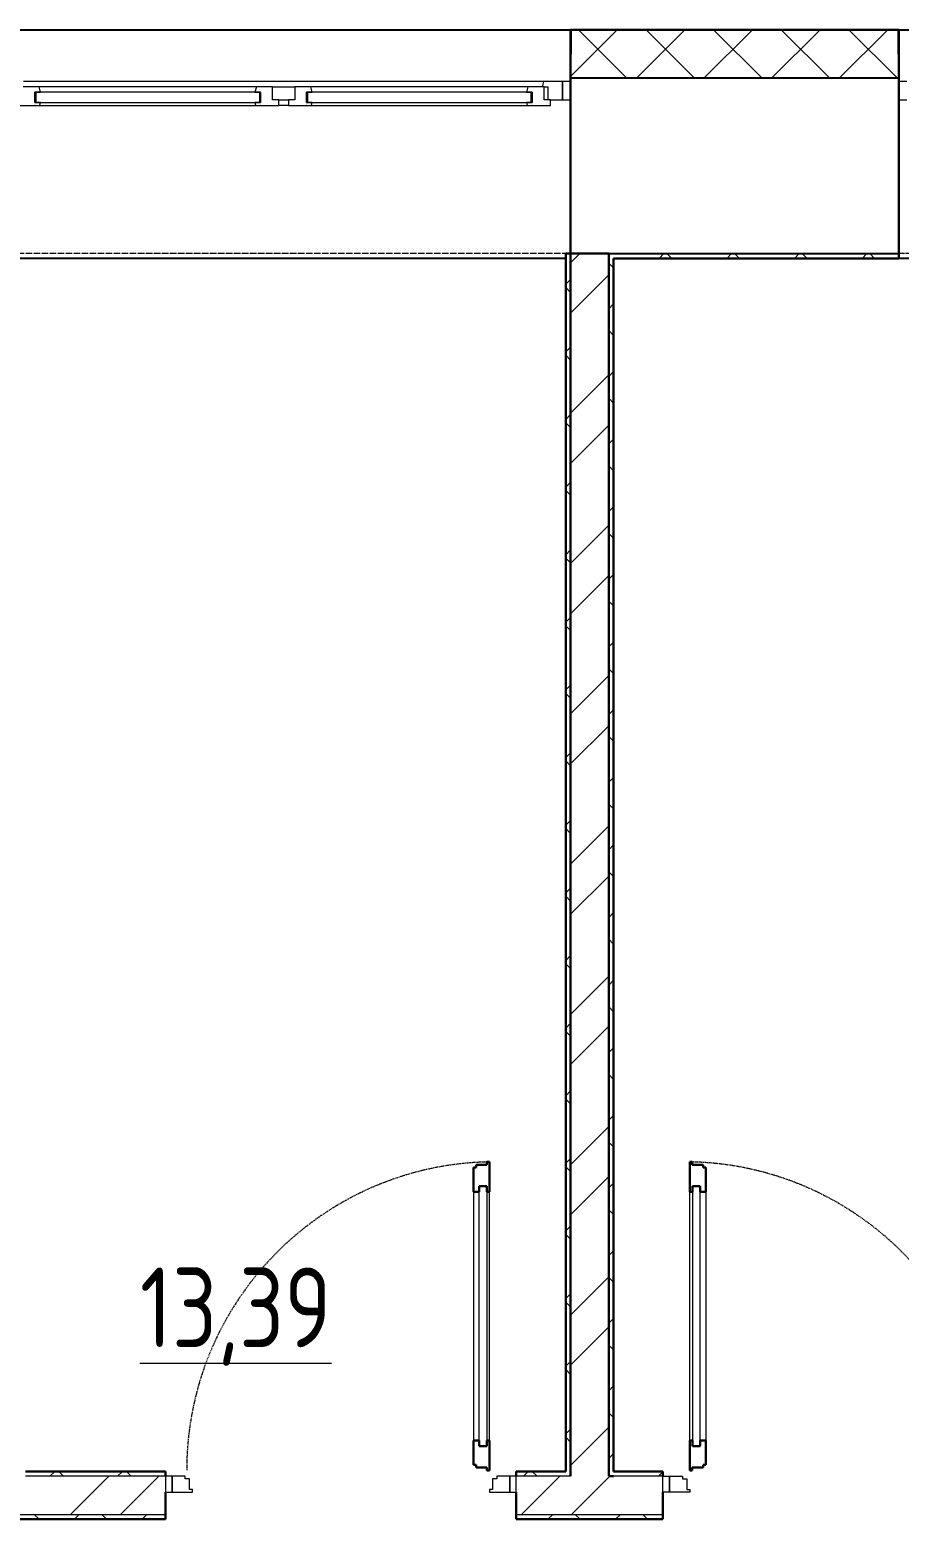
# Model space of a CAD drawing. Header units: millimetres. Extents: x -695119 to 412940, y -249585 to 622758.
# Drawn here: x 133817 to 136544, y -23840 to -19168 of the extents above; entities that cross this region are included whole.
import ezdxf

# ---------------------------------------------------------------- set-up
doc = ezdxf.new("R2010")
doc.units = ezdxf.units.MM
doc.linetypes.add('ADSK_Линия сетки', pattern=[25, 20, -2.5, 0, -2.5])
doc.linetypes.add('ADSK_Штриховая_ш2 п1_5', pattern=[4.5, 3, -1.5])
for name, color, linetype, lineweight in [('Каркас_Импост', 8, 'Continuous', 9), ('Марки помещений', 8, 'Continuous', 20), ('Монтажный зазор', 8, 'Continuous', 9), ('Окна', 252, 'Continuous', 9), ('Оси', 252, 'Continuous', 9), ('Остекление', 8, 'Continuous', 9), ('Открывание', 8, 'ADSK_Штриховая_ш2 п1_5', 9), ('Панель', 252, 'Continuous', 30), ('Стены разрез', 7, 'Continuous', 30), ('Стены штриховка', 7, 'Continuous', 9)]:
    doc.layers.add(name, color=color, linetype=linetype, lineweight=lineweight)
doc.layers.add('Стены', color=194, linetype='Continuous')
doc.styles.add('GOST 2.304 type A_1', font='', dxfattribs={"height": 350})
doc.styles.get('GOST 2.304 type A_1').set_extended_font_data('GOST 2.304 type A')

# ---------------------------------------------------------------- blocks, each defined once
blk = doc.blocks.new('1 этаж')
at = {"layer": 'Каркас_Импост', "color": 251, "lineweight": 18, "true_color": 0x636466}
for p, q in [((-40972.4, -100524.4), (-41022.8, -100524.4)), ((-40985.8, -100573.4), (-40985.8, -100541.4)), ((-40985.8, -100541.4), (-40967.8, -100541.4)), ((-40967.8, -100541.4), (-40972.4, -100524.4)), ((-40291.2, -100524.4), (-40295.8, -100541.4)), ((-40295.8, -100541.4), (-40277.8, -100541.4)), ((-40240.8, -100524.4), (-40291.2, -100524.4)), ((-40277.8, -100541.4), (-40277.8, -100573.4)), ((-40240.8, -100565.4), (-40240.8, -100524.4)), ((-40170.8, -100524.4), (-40170.8, -100565.4)), ((-40120.4, -100524.4), (-40170.8, -100524.4)), ((-40133.8, -100573.4), (-40133.8, -100541.4)), ((-40133.8, -100541.4), (-40115.8, -100541.4)), ((-40115.8, -100541.4), (-40120.4, -100524.4)), ((-39439.2, -100524.4), (-39443.8, -100541.4)), ((-39443.8, -100541.4), (-39425.8, -100541.4)), ((-39388.8, -100524.4), (-39439.2, -100524.4)), ((-39425.8, -100541.4), (-39425.8, -100573.4)), ((-39390.2, -100507.4), (-39394.8, -100524.4)), ((-39330.8, -100507.4), (-39390.2, -100507.4)), ((-39388.8, -100565.4), (-39388.8, -100524.4)), ((-39388.8, -100524.4), (-39376.8, -100524.4)), ((-39376.8, -100524.4), (-39376.8, -100565.4)), ((-39330.8, -100565.4), (-39330.8, -100507.4)), ((-41042.8, -100582.4), (-40986.8, -100582.4)), ((-40986.8, -100582.4), (-40985.8, -100581.4)), ((-40967.8, -100573.4), (-40985.8, -100573.4)), ((-40985.8, -100581.4), (-40984.8, -100582.4)), ((-40984.8, -100582.4), (-40970.2, -100582.4)), ((-40970.2, -100582.4), (-40967.8, -100573.4)), ((-40277.8, -100573.4), (-40295.8, -100573.4)), ((-40295.8, -100573.4), (-40293.4, -100582.4)), ((-40293.4, -100582.4), (-40278.8, -100582.4)), ((-40278.8, -100582.4), (-40277.8, -100581.4)), ((-40277.8, -100581.4), (-40276.8, -100582.4)), ((-40276.8, -100582.4), (-40220.8, -100582.4)), ((-40220.8, -100565.4), (-40240.8, -100565.4)), ((-40220.8, -100582.4), (-40220.8, -100565.4)), ((-40170.8, -100565.4), (-40190.8, -100565.4)), ((-40190.8, -100565.4), (-40190.8, -100582.4)), ((-40190.8, -100582.4), (-40134.8, -100582.4)), ((-40134.8, -100582.4), (-40133.8, -100581.4)), ((-40115.8, -100573.4), (-40133.8, -100573.4)), ((-40133.8, -100581.4), (-40132.8, -100582.4)), ((-40132.8, -100582.4), (-40118.2, -100582.4)), ((-40118.2, -100582.4), (-40115.8, -100573.4)), ((-39425.8, -100573.4), (-39443.8, -100573.4)), ((-39443.8, -100573.4), (-39441.4, -100582.4)), ((-39441.4, -100582.4), (-39426.8, -100582.4)), ((-39426.8, -100582.4), (-39425.8, -100581.4)), ((-39425.8, -100581.4), (-39424.8, -100582.4)), ((-39424.8, -100582.4), (-39368.8, -100582.4)), ((-39368.8, -100565.4), (-39388.8, -100565.4)), ((-39368.8, -100582.4), (-39368.8, -100565.4)), ((-39368.8, -100565.4), (-39330.8, -100565.4))]:
    blk.add_line(p, q, dxfattribs=at)
at = {"layer": 'Каркас_Импост', "color": 251, "true_color": 0x636466}
for p, q in [((-39390.2, -100507.4), (-41021.4, -100507.4)), ((-40291.2, -100524.4), (-40972.4, -100524.4)), ((-40240.8, -100524.4), (-40170.8, -100524.4)), ((-39439.2, -100524.4), (-40120.4, -100524.4)), ((-40986.8, -100582.4), (-40984.8, -100582.4)), ((-40970.2, -100582.4), (-40293.4, -100582.4)), ((-40278.8, -100582.4), (-40276.8, -100582.4)), ((-40220.8, -100565.4), (-40190.8, -100565.4)), ((-40190.8, -100582.4), (-40220.8, -100582.4)), ((-40134.8, -100582.4), (-40132.8, -100582.4)), ((-40118.2, -100582.4), (-39441.4, -100582.4)), ((-39426.8, -100582.4), (-39424.8, -100582.4)), ((-40514.8, -104882.4), (-40555.8, -104882.4)), ((-40555.8, -104882.4), (-40555.8, -104932.4)), ((-40514.8, -104890.4), (-40514.8, -104882.4)), ((-39536.8, -104882.4), (-39536.8, -104890.4)), ((-39495.8, -104882.4), (-39536.8, -104882.4)), ((-39495.8, -104932.4), (-39495.8, -104882.4)), ((-38995.8, -104882.4), (-38954.8, -104882.4)), ((-38995.8, -104932.4), (-38995.8, -104882.4)), ((-38954.8, -104882.4), (-38954.8, -104890.4)), ((-40555.8, -104932.4), (-40491.8, -104932.4)), ((-40500.8, -104890.4), (-40514.8, -104890.4)), ((-40500.8, -104924.4), (-40500.8, -104890.4)), ((-40491.8, -104924.4), (-40500.8, -104924.4)), ((-40491.8, -104932.4), (-40491.8, -104924.4)), ((-39550.8, -104924.4), (-39559.8, -104924.4)), ((-39559.8, -104924.4), (-39559.8, -104932.4)), ((-39559.8, -104932.4), (-39495.8, -104932.4)), ((-39536.8, -104890.4), (-39550.8, -104890.4)), ((-39550.8, -104890.4), (-39550.8, -104924.4)), ((-38931.8, -104932.4), (-38995.8, -104932.4)), ((-38954.8, -104890.4), (-38940.8, -104890.4)), ((-38940.8, -104890.4), (-38940.8, -104924.4)), ((-38940.8, -104924.4), (-38931.8, -104924.4)), ((-38931.8, -104924.4), (-38931.8, -104932.4))]:
    blk.add_line(p, q, dxfattribs=at)
at = {"layer": 'Монтажный зазор', "color": 251, "true_color": 0x636466}
for p, q in [((-40575.8, -104882.4), (-40575.8, -104932.4)), ((-40555.8, -104882.4), (-40575.8, -104882.4)), ((-40555.8, -104932.4), (-40555.8, -104882.4)), ((-39475.8, -104882.4), (-39495.8, -104882.4)), ((-39495.8, -104882.4), (-39495.8, -104932.4)), ((-39475.8, -104932.4), (-39475.8, -104882.4)), ((-39015.8, -104882.4), (-38995.8, -104882.4)), ((-39015.8, -104932.4), (-39015.8, -104882.4)), ((-38995.8, -104882.4), (-38995.8, -104932.4)), ((-40575.8, -104932.4), (-40555.8, -104932.4)), ((-39495.8, -104932.4), (-39475.8, -104932.4)), ((-38995.8, -104932.4), (-39015.8, -104932.4))]:
    blk.add_line(p, q, dxfattribs=at)
at = {"layer": 'Окна', "color": 251, "true_color": 0x636466}
for p, q in [((-39305.8, -100507.4), (-39330.8, -100507.4)), ((-39330.8, -100507.4), (-39330.8, -100565.4)), ((-38250.8, -100507.4), (-38275.8, -100507.4)), ((-39330.8, -100565.4), (-39305.8, -100565.4)), ((-38275.8, -100565.4), (-38250.8, -100565.4))]:
    blk.add_line(p, q, dxfattribs=at)
at = {"layer": 'Оси', "color": 251, "linetype": 'ADSK_Линия сетки', "true_color": 0x636466}
blk.add_line((4311.5, -101047.4), (-72628.1, -101047.4), dxfattribs=at)
at = {"layer": 'Остекление', "color": 251, "true_color": 0x636466}
for p, q in [((-40982.8, -100541.4), (-40985.8, -100541.4)), ((-40985.8, -100541.4), (-40985.8, -100573.4)), ((-40280.8, -100541.4), (-40982.8, -100541.4)), ((-40982.8, -100541.4), (-40982.8, -100573.4)), ((-40982.8, -100573.4), (-40982.8, -100541.4)), ((-40280.8, -100573.4), (-40280.8, -100541.4)), ((-40280.8, -100541.4), (-40280.8, -100573.4)), ((-40277.8, -100541.4), (-40280.8, -100541.4)), ((-40277.8, -100573.4), (-40277.8, -100541.4)), ((-40130.8, -100541.4), (-40133.8, -100541.4)), ((-40133.8, -100541.4), (-40133.8, -100573.4)), ((-39428.8, -100541.4), (-40130.8, -100541.4)), ((-40130.8, -100541.4), (-40130.8, -100573.4)), ((-40130.8, -100573.4), (-40130.8, -100541.4)), ((-39428.8, -100573.4), (-39428.8, -100541.4)), ((-39428.8, -100541.4), (-39428.8, -100573.4)), ((-39425.8, -100541.4), (-39428.8, -100541.4)), ((-39425.8, -100573.4), (-39425.8, -100541.4)), ((-40985.8, -100573.4), (-40982.8, -100573.4)), ((-40982.8, -100573.4), (-40280.8, -100573.4)), ((-40280.8, -100573.4), (-40277.8, -100573.4)), ((-40133.8, -100573.4), (-40130.8, -100573.4)), ((-40130.8, -100573.4), (-39428.8, -100573.4)), ((-39428.8, -100573.4), (-39425.8, -100573.4)), ((-39592.8, -104788.4), (-39592.8, -103972.4)), ((-39592.8, -103972.4), (-39568.8, -103972.4)), ((-39568.8, -103972.4), (-39568.8, -104788.4)), ((-38922.8, -103972.4), (-38922.8, -104788.4)), ((-38898.8, -103972.4), (-38922.8, -103972.4)), ((-38898.8, -104788.4), (-38898.8, -103972.4)), ((-39568.8, -104788.4), (-39592.8, -104788.4)), ((-38922.8, -104788.4), (-38898.8, -104788.4))]:
    blk.add_line(p, q, dxfattribs=at)
at = {"layer": 'Открывание', "color": 251, "true_color": 0x636466}
for centre, start, end in [((-39541.8, -104864.4), 91.0655, 180), ((-38949.8, -104864.4), 0, 88.9345)]:
    blk.add_arc(centre, 968, start, end, dxfattribs=at)
at = {"layer": 'Панель', "color": 251, "true_color": 0x636466}
for p, q in [((-39559.8, -103896.4), (-39567.8, -103896.4)), ((-39567.8, -103896.4), (-39567.8, -103905.4)), ((-39559.8, -103990.4), (-39559.8, -103896.4)), ((-38931.8, -103896.4), (-38923.8, -103896.4)), ((-38931.8, -103990.4), (-38931.8, -103896.4)), ((-38923.8, -103896.4), (-38923.8, -103905.4)), ((-39601.8, -103914.4), (-39609.8, -103914.4)), ((-39609.8, -103914.4), (-39609.8, -103990.4)), ((-39567.8, -103905.4), (-39601.8, -103905.4)), ((-39601.8, -103905.4), (-39601.8, -103914.4)), ((-38923.8, -103905.4), (-38889.8, -103905.4)), ((-38889.8, -103905.4), (-38889.8, -103914.4)), ((-38889.8, -103914.4), (-38881.8, -103914.4)), ((-38881.8, -103914.4), (-38881.8, -103990.4)), ((-39609.8, -103990.4), (-39592.8, -103990.4)), ((-39592.8, -103990.4), (-39592.8, -103972.4)), ((-39592.8, -103972.4), (-39568.8, -103972.4)), ((-39568.8, -103972.4), (-39568.8, -103990.4)), ((-39568.8, -103990.4), (-39559.8, -103990.4)), ((-38922.8, -103990.4), (-38931.8, -103990.4)), ((-38922.8, -103972.4), (-38922.8, -103990.4)), ((-38898.8, -103972.4), (-38922.8, -103972.4)), ((-38898.8, -103990.4), (-38898.8, -103972.4)), ((-38881.8, -103990.4), (-38898.8, -103990.4)), ((-39609.8, -104770.4), (-39609.8, -104846.4)), ((-39609.8, -104770.4), (-39592.8, -104770.4)), ((-39592.8, -104770.4), (-39592.8, -104788.4)), ((-39592.8, -104788.4), (-39568.8, -104788.4)), ((-39568.8, -104770.4), (-39559.8, -104770.4)), ((-39568.8, -104788.4), (-39568.8, -104770.4)), ((-39559.8, -104864.4), (-39559.8, -104770.4)), ((-38931.8, -104864.4), (-38931.8, -104770.4)), ((-38922.8, -104770.4), (-38931.8, -104770.4)), ((-38922.8, -104788.4), (-38922.8, -104770.4)), ((-38898.8, -104788.4), (-38922.8, -104788.4)), ((-38898.8, -104770.4), (-38898.8, -104788.4)), ((-38881.8, -104770.4), (-38898.8, -104770.4)), ((-38881.8, -104770.4), (-38881.8, -104846.4)), ((-39609.8, -104846.4), (-39601.8, -104846.4)), ((-39601.8, -104846.4), (-39601.8, -104855.4)), ((-39601.8, -104855.4), (-39567.8, -104855.4)), ((-39567.8, -104855.4), (-39567.8, -104864.4)), ((-39567.8, -104864.4), (-39559.8, -104864.4)), ((-38923.8, -104864.4), (-38931.8, -104864.4)), ((-38923.8, -104855.4), (-38923.8, -104864.4)), ((-38889.8, -104855.4), (-38923.8, -104855.4)), ((-38889.8, -104846.4), (-38889.8, -104855.4)), ((-38881.8, -104846.4), (-38889.8, -104846.4))]:
    blk.add_line(p, q, dxfattribs=at)
at = {"layer": 'Панель', "color": 251, "lineweight": 9, "true_color": 0x636466}
for p, q in [((-39609.8, -103990.4), (-39609.8, -104770.4)), ((-39559.8, -104770.4), (-39559.8, -103990.4)), ((-38931.8, -104770.4), (-38931.8, -103990.4)), ((-38881.8, -103990.4), (-38881.8, -104770.4))]:
    blk.add_line(p, q, dxfattribs=at)
at = {"layer": 'Стены', "color": 251, "true_color": 0x636466}
for p, q in [((-41105.8, -100345.4), (-39305.8, -100345.4)), ((-38275.8, -100345.4), (-36475.8, -100345.4)), ((-38275.8, -100497.4), (-39305.8, -100497.4)), ((-39185.8, -101047.4), (-38275.8, -101047.4)), ((-39320.8, -101062.4), (-41105.8, -101062.4)), ((-36475.8, -101062.4), (-38275.8, -101062.4))]:
    blk.add_line(p, q, dxfattribs=at)
at = {"layer": 'Стены разрез', "color": 251, "true_color": 0x636466}
for p, q in [((-38275.8, -100345.4), (-39305.8, -100345.4)), ((-39305.8, -104882.4), (-39305.8, -100345.4)), ((-38275.8, -101062.4), (-38275.8, -100345.4)), ((-39185.8, -101047.4), (-39320.8, -101047.4)), ((-39320.8, -101047.4), (-39320.8, -104867.4)), ((-39185.8, -104882.4), (-39185.8, -101047.4)), ((-39170.8, -101062.4), (-38275.8, -101062.4)), ((-39170.8, -104867.4), (-39170.8, -101062.4)), ((-40575.8, -104867.4), (-41015.8, -104867.4)), ((-40575.8, -104882.4), (-40575.8, -104867.4)), ((-39320.8, -104867.4), (-39475.8, -104867.4)), ((-39475.8, -104867.4), (-39475.8, -104882.4)), ((-39170.8, -104882.4), (-39185.8, -104882.4)), ((-39015.8, -104867.4), (-39170.8, -104867.4)), ((-39015.8, -104882.4), (-39015.8, -104867.4)), ((-40575.8, -105017.4), (-40575.8, -104932.4)), ((-39475.8, -104932.4), (-39475.8, -105017.4)), ((-39015.8, -105017.4), (-39015.8, -104932.4)), ((-41170.8, -105017.4), (-40575.8, -105017.4)), ((-39475.8, -105017.4), (-39015.8, -105017.4))]:
    blk.add_line(p, q, dxfattribs=at)
at = {"layer": 'Стены разрез', "color": 251, "linetype": 'Continuous', "lineweight": 9, "true_color": 0x636466}
for p, q in [((-39305.8, -100491.8), (-39161.3, -100347.4)), ((-39129, -100497.4), (-39279, -100347.4)), ((-39099.2, -100497.4), (-38949.2, -100347.4)), ((-38916.9, -100497.4), (-39066.9, -100347.4)), ((-38887.1, -100497.4), (-38737.1, -100347.4)), ((-38704.8, -100497.4), (-38854.8, -100347.4)), ((-38674.9, -100497.4), (-38524.9, -100347.4)), ((-38492.6, -100497.4), (-38642.6, -100347.4)), ((-38462.8, -100497.4), (-38312.8, -100347.4)), ((-38280.5, -100497.4), (-38430.5, -100347.4)), ((-39303.8, -100379.9), (-39305.8, -100376.4)), ((-39305.8, -101076.8), (-39276.4, -101047.4)), ((-39027.8, -101062.4), (-39012.8, -101047.4)), ((-38988.3, -101062.4), (-39003.3, -101047.4)), ((-38815.7, -101062.4), (-38800.7, -101047.4)), ((-38776.2, -101062.4), (-38791.2, -101047.4)), ((-38603.5, -101062.4), (-38588.5, -101047.4)), ((-38564, -101062.4), (-38579, -101047.4)), ((-38391.4, -101062.4), (-38376.4, -101047.4)), ((-38351.9, -101062.4), (-38366.9, -101047.4)), ((-39170.8, -101092), (-39185.8, -101077)), ((-39320.8, -101143.2), (-39305.8, -101128.2)), ((-39305.8, -101233.9), (-39185.8, -101113.9)), ((-39305.8, -101169.1), (-39320.8, -101154.1)), ((-39185.8, -101220.4), (-39170.8, -101205.4)), ((-39170.8, -101304.1), (-39185.8, -101289.1)), ((-39320.8, -101355.4), (-39305.8, -101340.4)), ((-39305.8, -101381.2), (-39320.8, -101366.2)), ((-39305.8, -101548.2), (-39185.8, -101428.2)), ((-39185.8, -101432.5), (-39170.8, -101417.5)), ((-39170.8, -101516.2), (-39185.8, -101501.2)), ((-39320.8, -101567.5), (-39305.8, -101552.5)), ((-39305.8, -101593.4), (-39320.8, -101578.4)), ((-39305.8, -101705.4), (-39185.8, -101585.4)), ((-39185.8, -101644.6), (-39170.8, -101629.6)), ((-39170.8, -101728.4), (-39185.8, -101713.4)), ((-39320.8, -101779.6), (-39305.8, -101764.6)), ((-39305.8, -101805.5), (-39320.8, -101790.5)), ((-39185.8, -101856.8), (-39170.8, -101841.8)), ((-39305.8, -102019.7), (-39185.8, -101899.7)), ((-39170.8, -101940.5), (-39185.8, -101925.5)), ((-39320.8, -101991.8), (-39305.8, -101976.8)), ((-39305.8, -102017.6), (-39320.8, -102002.6)), ((-39305.8, -102176.9), (-39185.8, -102056.9)), ((-39185.8, -102068.9), (-39170.8, -102053.9)), ((-39170.8, -102152.6), (-39185.8, -102137.6)), ((-39320.8, -102203.9), (-39305.8, -102188.9)), ((-39305.8, -102229.8), (-39320.8, -102214.8)), ((-39185.8, -102281), (-39170.8, -102266)), ((-39170.8, -102364.8), (-39185.8, -102349.8)), ((-39320.8, -102416), (-39305.8, -102401)), ((-39305.8, -102491.2), (-39185.8, -102371.2)), ((-39305.8, -102441.9), (-39320.8, -102426.9)), ((-39185.8, -102493.1), (-39170.8, -102478.1)), ((-39305.8, -102648.3), (-39185.8, -102528.3)), ((-39170.8, -102576.9), (-39185.8, -102561.9)), ((-39320.8, -102628.1), (-39305.8, -102613.1)), ((-39305.8, -102654), (-39320.8, -102639)), ((-39185.8, -102705.3), (-39170.8, -102690.3)), ((-39170.8, -102789), (-39185.8, -102774)), ((-39320.8, -102840.3), (-39305.8, -102825.3)), ((-39305.8, -102866.2), (-39320.8, -102851.2)), ((-39305.8, -102962.6), (-39185.8, -102842.6)), ((-39185.8, -102917.4), (-39170.8, -102902.4)), ((-39305.8, -103119.8), (-39185.8, -102999.8)), ((-39170.8, -103001.2), (-39185.8, -102986.2)), ((-39320.8, -103052.4), (-39305.8, -103037.4)), ((-39305.8, -103078.3), (-39320.8, -103063.3)), ((-39185.8, -103129.5), (-39170.8, -103114.5)), ((-39170.8, -103213.3), (-39185.8, -103198.3)), ((-39320.8, -103264.5), (-39305.8, -103249.5)), ((-39305.8, -103290.4), (-39320.8, -103275.4)), ((-39305.8, -103434.1), (-39185.8, -103314.1)), ((-39185.8, -103341.7), (-39170.8, -103326.7)), ((-39170.8, -103425.4), (-39185.8, -103410.4)), ((-39320.8, -103476.7), (-39305.8, -103461.7)), ((-39305.8, -103591.3), (-39185.8, -103471.3)), ((-39305.8, -103502.6), (-39320.8, -103487.6)), ((-39185.8, -103553.8), (-39170.8, -103538.8)), ((-39170.8, -103637.6), (-39185.8, -103622.6)), ((-39320.8, -103688.8), (-39305.8, -103673.8)), ((-39305.8, -103714.7), (-39320.8, -103699.7)), ((-39185.8, -103765.9), (-39170.8, -103750.9)), ((-39305.8, -103905.6), (-39185.8, -103785.6)), ((-39170.8, -103849.7), (-39185.8, -103834.7)), ((-39320.8, -103900.9), (-39305.8, -103885.9)), ((-39305.8, -103926.8), (-39320.8, -103911.8)), ((-39305.8, -104062.7), (-39185.8, -103942.7)), ((-39185.8, -103978.1), (-39170.8, -103963.1)), ((-39170.8, -104061.8), (-39185.8, -104046.8)), ((-39320.8, -104113.1), (-39305.8, -104098.1)), ((-39305.8, -104139), (-39320.8, -104124)), ((-39185.8, -104190.2), (-39170.8, -104175.2)), ((-39305.8, -104377), (-39185.8, -104257)), ((-39170.8, -104274), (-39185.8, -104259)), ((-39320.8, -104325.2), (-39305.8, -104310.2)), ((-39305.8, -104351.1), (-39320.8, -104336.1)), ((-39305.8, -104534.2), (-39185.8, -104414.2)), ((-39185.8, -104402.3), (-39170.8, -104387.3)), ((-39170.8, -104486.1), (-39185.8, -104471.1)), ((-39320.8, -104537.3), (-39305.8, -104522.3)), ((-39305.8, -104563.2), (-39320.8, -104548.2)), ((-39185.8, -104614.5), (-39170.8, -104599.5)), ((-39170.8, -104698.2), (-39185.8, -104683.2)), ((-39320.8, -104749.5), (-39305.8, -104734.5)), ((-39305.8, -104848.5), (-39185.8, -104728.5)), ((-39305.8, -104775.4), (-39320.8, -104760.4)), ((-39185.8, -104826.6), (-39170.8, -104811.6)), ((-40938.6, -104882.4), (-40923.6, -104867.4)), ((-40895.9, -104882.4), (-40910.9, -104867.4)), ((-40874.1, -105002.4), (-40754.1, -104882.4)), ((-40726.5, -104882.4), (-40711.5, -104867.4)), ((-40716.9, -105002.4), (-40596.9, -104882.4)), ((-40683.7, -104882.4), (-40698.7, -104867.4)), ((-39459.7, -105002.4), (-39339.7, -104882.4)), ((-39453.7, -104882.4), (-39438.7, -104867.4)), ((-39410.9, -104882.4), (-39425.9, -104867.4)), ((-39302.5, -105002.4), (-39182.5, -104882.4)), ((-39029.4, -104882.4), (-39015.8, -104868.7)), ((-40973, -105017.4), (-40988, -105002.4)), ((-40861.5, -105017.4), (-40846.5, -105002.4)), ((-40760.9, -105017.4), (-40775.9, -105002.4)), ((-40649.4, -105017.4), (-40634.4, -105002.4)), ((-39376.6, -105017.4), (-39361.6, -105002.4)), ((-39275.9, -105017.4), (-39290.9, -105002.4)), ((-39164.4, -105017.4), (-39149.4, -105002.4)), ((-39063.8, -105017.4), (-39078.8, -105002.4))]:
    blk.add_line(p, q, dxfattribs=at)
at = {"layer": 'Стены штриховка', "color": 251, "true_color": 0x636466}
for p, q in [((-38277.8, -100347.4), (-39303.8, -100347.4)), ((-39303.8, -100347.4), (-39303.8, -100421.4)), ((-38277.8, -100421.4), (-38277.8, -100347.4)), ((-39305.8, -100421.4), (-39303.8, -100421.4)), ((-38277.8, -100421.4), (-38275.8, -100421.4)), ((-40575.8, -104882.4), (-41015.8, -104882.4)), ((-39305.8, -104882.4), (-39475.8, -104882.4)), ((-39015.8, -104882.4), (-39170.8, -104882.4)), ((-41170.8, -105002.4), (-40575.8, -105002.4)), ((-39475.8, -105002.4), (-39015.8, -105002.4))]:
    blk.add_line(p, q, dxfattribs=at)
at = {"layer": 'Марки помещений', "color": 251, "true_color": 0x636466, "style": 'GOST 2.304 type A_1'}
blk.add_text('%%U13,39', height=250, dxfattribs=at).set_placement((-40656.5, -104477.9))

msp = doc.modelspace()

# ---------------------------------------------------------------- block references
msp.add_blockref('1 этаж', (174819.19, 81176.937))

doc.saveas('drawing.dxf')
